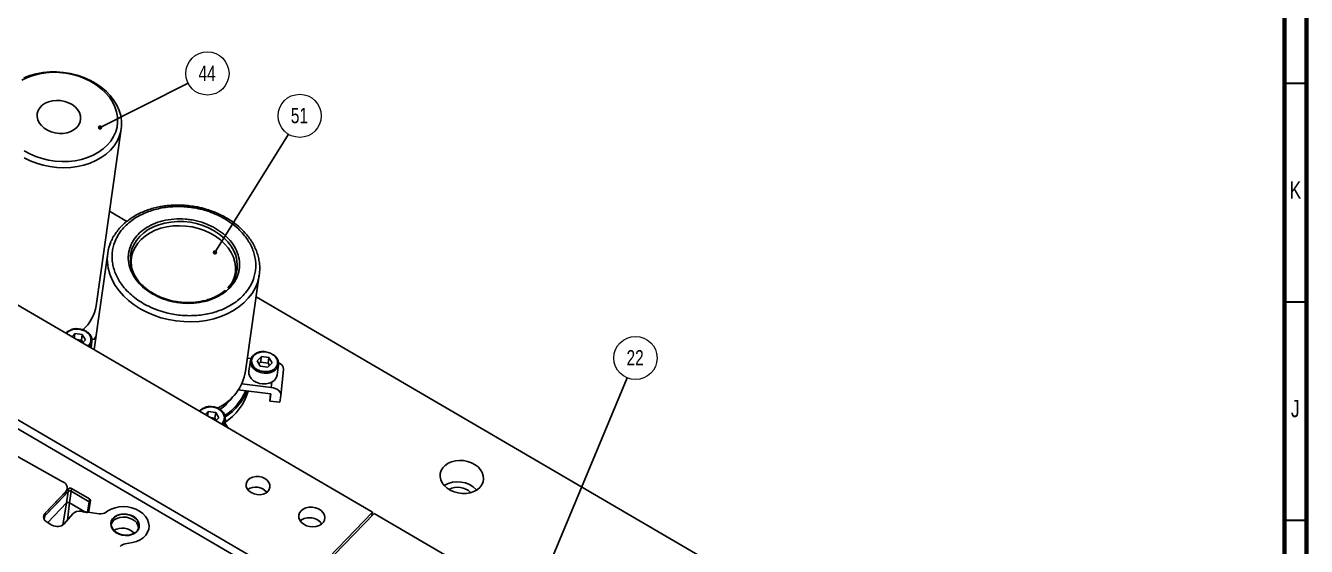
# Model space of a CAD drawing. Header units: millimetres. Extents: x 4 to 907, y 5 to 1495.
# Drawn here: x 602.1 to 895, y 394 to 513.2 of the extents above; entities that cross this region are included whole.
import ezdxf

# ---------------------------------------------------------------- set-up
doc = ezdxf.new("R2010")
doc.units = ezdxf.units.MM
doc.styles.add('SLDTEXTSTYLE0', font='TXT', dxfattribs={"width": 0.75})
doc.dimstyles.new('SLDDIMSTYLE1', dxfattribs={"dimtxt": 0.18, "dimasz": 1.016, "dimexe": 0, "dimexo": 0.0625, "dimgap": 0, "dimtad": 0, "dimtih": 1, "dimtoh": 1, "dimdec": 0, "dimrnd": 1e-09, "dimzin": 0, "dimdsep": 46, "dimtxsty": 'Standard', "dimblk1": 'DOT', "dimblk2": 'DOT', "dimsah": 1, "dimcen": 0.09, "dimadec": 0, "dimazin": 0, "dimtfac": 1.016, "dimtdec": 0, "dimtofl": 0, "dimtmove": 0, "dimatfit": 3, "dimldrblk": 'DOT', "dimfxl": 1, "dimfrac": 2, "dimtolj": 1, "dimtzin": 0, "dimarcsym": 0})

# ---------------------------------------------------------------- blocks, each defined once
blk = doc.blocks.new('SW_NOTE_21')
at = {"color": 0, "linetype": 'Continuous', "lineweight": 0}
blk.add_circle((1.9, 4.56), 4.94, dxfattribs=at)
at = {"color": 0, "linetype": 'Continuous', "lineweight": 0, "insert": (1.83, 6.37), "char_height": 3.5, "attachment_point": 2, "style": 'SLDTEXTSTYLE0'}
blk.add_mtext('22', dxfattribs=at)
blk = doc.blocks.new('_Dot')
at = {"color": 0, "linetype": 'ByBlock', "lineweight": -2}
blk.add_line((-0.5, 0), (-1, 0), dxfattribs=at)
at = {"color": 0, "linetype": 'ByBlock', "const_width": 0.5}
blk.add_lwpolyline([(-0.25, 0, 1), (0.25, 0, 1)], format="xyb", close=True, dxfattribs=at)
blk = doc.blocks.new('SW_NOTE_22')
at = {"color": 0, "linetype": 'Continuous', "lineweight": 0}
blk.add_circle((4.41, 2.22), 4.94, dxfattribs=at)
at = {"color": 0, "linetype": 'Continuous', "lineweight": 0, "insert": (4.34, 4.03), "char_height": 3.5, "attachment_point": 2, "style": 'SLDTEXTSTYLE0'}
blk.add_mtext('44', dxfattribs=at)
blk = doc.blocks.new('SW_NOTE_23')
at = {"color": 0, "linetype": 'Continuous', "lineweight": 0}
blk.add_circle((2.6, 4.2), 4.94, dxfattribs=at)
at = {"color": 0, "linetype": 'Continuous', "lineweight": 0, "insert": (2.53, 6.01), "char_height": 3.5, "attachment_point": 2, "style": 'SLDTEXTSTYLE0'}
blk.add_mtext('51', dxfattribs=at)

msp = doc.modelspace()

# ---------------------------------------------------------------- linework, layer by layer
at = {"color": 7, "linetype": 'Continuous', "lineweight": 70}
for p, q in [((895, 1495), (895, 5)), ((890, 1490), (890, 10))]:
    msp.add_line(p, q, dxfattribs=at)
at = {"color": 7, "linetype": 'Continuous', "lineweight": 35}
for p, q in [((890, 500), (895, 500)), ((890, 450), (895, 450)), ((890, 400), (895, 400))]:
    msp.add_line(p, q, dxfattribs=at)
at = {"color": 7, "linetype": 'Continuous', "lineweight": 25}
for p, q in [((618.241, 449.081), (623.983, 489.608)), ((681.405, 401.828), (542.123, 483.206)), ((625.279, 468.409), (621.308, 470.729)), ((530.023, 464.034), (665.209, 385.05)), ((620.893, 461.111), (617.768, 439.05)), ((824.579, 289.874), (537.891, 457.376)), ((652.422, 434.141), (655.547, 456.202)), ((655.491, 455.85), (655.547, 456.202)), ((768.658, 384.638), (654.831, 451.143)), ((612.647, 442.001), (613.342, 442.721)), ((613.195, 441.681), (613.342, 442.721)), ((613.342, 442.721), (615.061, 442.51)), ((614.876, 441.203), (615.061, 442.51)), ((615.061, 442.51), (615.8, 441.285)), ((614.876, 441.203), (613.784, 441.337)), ((615.201, 440.664), (614.876, 441.203)), ((615.8, 441.285), (615.105, 440.565)), ((617.069, 439.417), (617.276, 440.876)), ((618.094, 441.352), (617.267, 441.453)), ((618.145, 441.715), (617.934, 441.372)), ((652.841, 437.099), (653.634, 437.002)), ((652.885, 437.094), (652.853, 437.186)), ((653.516, 436.564), (653.168, 434.113)), ((655.038, 436.482), (656.018, 437.497)), ((655.777, 435.256), (655.038, 436.482)), ((656.018, 437.497), (655.833, 436.19)), ((656.018, 437.497), (657.737, 437.287)), ((657.142, 438.574), (657.085, 438.586)), ((657.552, 435.979), (657.737, 437.287)), ((657.737, 437.287), (658.476, 436.061)), ((655.833, 436.19), (655.452, 435.795)), ((657.496, 435.046), (655.777, 435.256)), ((657.552, 435.979), (655.833, 436.19)), ((658.476, 436.061), (657.496, 435.046)), ((657.877, 435.44), (657.552, 435.979)), ((659.604, 433.201), (659.951, 435.652)), ((660.464, 428.589), (661.103, 434.527)), ((651.546, 431.241), (658.3, 430.414)), ((658.092, 428.943), (650.749, 429.842)), ((658.135, 428.931), (657.959, 427.297)), ((657.959, 427.297), (658.181, 428.866)), ((660.46, 428.554), (660.242, 427.018)), ((643.158, 424.175), (643.853, 424.895)), ((643.705, 423.855), (643.853, 424.895)), ((643.853, 424.895), (645.572, 424.684)), ((660.242, 427.018), (657.959, 427.297)), ((645.386, 423.377), (644.294, 423.511)), ((645.572, 424.684), (645.386, 423.377)), ((645.711, 422.838), (645.386, 423.377)), ((645.572, 424.684), (646.31, 423.459)), ((646.31, 423.459), (645.615, 422.739)), ((647.58, 421.591), (647.786, 423.05)), ((647.682, 422.312), (648.409, 421.107)), ((610.164, 409.061), (590.682, 419.913)), ((611.944, 407.234), (606.565, 401.668)), ((610.783, 408.699), (610.164, 409.061)), ((611.851, 406.58), (611.944, 407.234)), ((612.544, 406.634), (612.636, 407.287)), ((616.715, 404.905), (612.636, 407.287)), ((611.851, 406.58), (606.472, 401.014)), ((606.472, 401.014), (611.204, 405.91)), ((606.565, 401.668), (611.297, 406.564)), ((611.204, 405.91), (611.297, 406.564)), ((611.481, 403.965), (611.851, 406.58)), ((612.173, 404.019), (612.544, 406.634)), ((616.622, 404.251), (612.544, 406.634)), ((616.578, 402.104), (616.927, 404.541)), ((616.622, 404.251), (616.715, 404.905)), ((606.472, 401.014), (606.565, 401.668)), ((610.946, 399.165), (612.891, 401.487)), ((614.809, 402.09), (614.95, 402.07)), ((618.919, 401.505), (614.809, 402.09)), ((615.288, 401.908), (616.03, 401.803)), ((620.946, 402.128), (620.553, 401.849)), ((665.209, 385.05), (681.405, 401.828)), ((681.815, 401.589), (666.376, 385.595)), ((681.405, 401.828), (681.295, 401.05)), ((797.337, 334.093), (681.815, 401.589)), ((607.07, 399.538), (608.139, 398.913)), ((624.841, 394.614), (626.56, 394.936))]:
    msp.add_line(p, q, dxfattribs=at)
at = {"color": 8, "linetype": 'Continuous', "lineweight": 25}
for p, q in [((658.3, 430.414), (658.431, 431.632)), ((658.181, 428.866), (658.182, 428.869)), ((616.286, 401.88), (616.622, 404.251)), ((607.155, 399.489), (611.481, 403.965)), ((610.643, 398.907), (611.481, 403.965)), ((612.173, 404.019), (611.659, 400.016)), ((612.173, 404.019), (615.689, 401.965)), ((606.363, 400.245), (606.472, 401.014))]:
    msp.add_line(p, q, dxfattribs=at)
at = {"color": 7, "linetype": 'Continuous', "lineweight": 25, "flags": 128}
for points in [[(620.78, 485.833), (621.578, 486.777), (622.222, 487.794), (622.703, 488.868), (623.015, 489.988), (623.154, 491.137), (623.117, 492.302), (622.906, 493.467), (622.522, 494.616), (621.972, 495.735), (621.262, 496.809), (620.402, 497.824), (619.402, 498.768), (618.276, 499.627), (617.039, 500.39), (615.706, 501.048), (614.295, 501.592), (612.824, 502.014), (611.313, 502.31), (609.781, 502.475), (608.249, 502.508), (606.735, 502.407), (605.261, 502.175), (603.844, 501.814), (602.504, 501.329), (601.258, 500.726)], [(601.707, 501.271), (603.083, 501.792), (604.539, 502.189), (606.056, 502.458), (607.617, 502.596), (609.202, 502.601), (610.792, 502.473), (612.368, 502.214), (613.91, 501.826), (615.401, 501.314), (616.822, 500.685), (618.155, 499.947), (619.385, 499.107), (620.496, 498.177), (621.476, 497.168), (622.311, 496.091), (622.993, 494.961), (623.512, 493.79), (623.863, 492.593), (624.041, 491.385), (624.044, 490.18), (623.872, 488.992), (623.527, 487.837), (623.013, 486.728), (622.337, 485.678), (621.506, 484.701)], [(613.816, 489.902), (614.277, 490.5), (614.574, 491.163), (614.695, 491.867), (614.636, 492.586), (614.4, 493.295), (613.994, 493.967), (613.434, 494.58), (612.74, 495.109), (611.936, 495.537), (611.053, 495.848), (610.121, 496.031), (609.174, 496.078), (608.248, 495.989), (607.374, 495.766), (606.585, 495.418), (605.91, 494.957), (605.372, 494.4), (604.991, 493.766), (604.781, 493.08), (604.75, 492.365), (604.898, 491.648), (605.221, 490.954), (605.706, 490.309), (606.336, 489.735), (607.088, 489.254), (607.935, 488.883), (608.847, 488.635), (609.791, 488.52), (610.731, 488.541), (611.636, 488.698), (612.471, 488.984), (613.206, 489.391), (613.816, 489.902)], [(621.506, 484.701), (620.532, 483.808), (619.425, 483.01), (618.199, 482.317), (616.869, 481.738), (615.451, 481.278), (613.962, 480.944), (612.421, 480.74), (610.846, 480.669), (609.256, 480.73), (607.67, 480.924), (606.108, 481.249), (604.589, 481.699), (603.131, 482.27), (601.752, 482.955)], [(601.768, 484.57), (603.055, 483.859), (604.429, 483.257), (605.872, 482.773), (607.365, 482.413), (608.889, 482.182), (610.424, 482.083), (611.95, 482.117), (613.446, 482.284), (614.894, 482.581), (616.274, 483.005), (617.569, 483.55), (618.762, 484.209), (619.837, 484.973), (620.78, 485.833)], [(626.396, 457.567), (626.299, 458.116), (626.237, 459.232), (626.355, 460.335), (626.653, 461.408), (627.126, 462.433), (627.766, 463.397), (628.563, 464.284), (629.507, 465.08), (630.582, 465.774), (631.771, 466.355), (633.058, 466.815), (634.423, 467.146), (635.844, 467.343), (637.301, 467.404), (638.771, 467.327), (640.232, 467.114), (641.661, 466.768), (643.038, 466.293), (644.341, 465.698), (645.551, 464.992), (646.649, 464.184), (647.618, 463.288), (648.444, 462.316), (649.115, 461.284), (649.619, 460.207), (649.95, 459.102), (650.103, 457.985), (650.075, 456.873), (649.866, 455.784), (649.48, 454.732), (649.277, 454.326)], [(618.199, 442.095), (618.083, 441.928), (617.742, 441.395)], [(654.66, 434.352), (654.598, 434.396), (654.095, 434.85), (653.734, 435.371), (653.535, 435.932), (653.508, 436.503), (653.655, 437.052), (653.968, 437.55), (654.431, 437.971), (655.017, 438.291), (655.204, 438.362)], [(658.717, 437.924), (659.137, 437.603), (659.572, 437.112), (659.854, 436.567), (659.968, 435.998), (659.907, 435.434), (659.675, 434.907), (659.285, 434.444), (658.757, 434.071), (658.12, 433.808), (657.972, 433.767)], [(659.604, 433.201), (659.56, 432.983), (659.328, 432.455), (658.938, 431.993), (658.41, 431.62), (657.773, 431.357), (657.061, 431.218), (656.313, 431.21), (655.569, 431.334), (654.869, 431.584), (654.251, 431.945), (653.748, 432.399), (653.387, 432.92), (653.188, 433.481), (653.161, 434.051), (653.168, 434.113)], [(658.181, 428.866), (658.181, 428.879), (658.177, 428.892), (658.17, 428.904), (658.159, 428.916), (658.145, 428.926), (658.129, 428.934), (658.111, 428.94), (658.092, 428.943)], [(658.3, 430.414), (658.76, 430.327), (659.194, 430.183), (659.586, 429.988), (659.919, 429.748), (660.182, 429.474), (660.363, 429.176), (660.457, 428.865), (660.46, 428.554)], [(705.959, 407.519), (706.42, 408.117), (706.717, 408.78), (706.838, 409.484), (706.779, 410.203), (706.543, 410.912), (706.137, 411.584), (705.577, 412.197), (704.883, 412.726), (704.079, 413.154), (703.196, 413.465), (702.264, 413.648), (701.318, 413.695), (700.391, 413.606), (699.517, 413.383), (698.729, 413.035), (698.053, 412.574), (697.515, 412.017), (697.134, 411.384), (696.925, 410.697), (696.893, 409.983), (697.041, 409.265), (697.364, 408.571), (697.849, 407.926), (698.479, 407.353), (699.231, 406.872), (700.079, 406.5), (700.99, 406.253), (701.934, 406.137), (702.875, 406.158), (703.779, 406.315), (704.614, 406.602), (705.349, 407.008), (705.959, 407.519)], [(653.011, 409.25), (653.491, 409.623), (654.091, 409.88), (654.771, 410.004), (655.485, 409.988), (656.184, 409.832), (656.82, 409.546), (657.351, 409.15), (657.738, 408.672), (657.958, 408.143), (657.994, 407.6), (657.843, 407.079), (657.517, 406.617), (657.038, 406.245), (656.438, 405.988), (655.757, 405.863), (655.043, 405.88), (654.345, 406.036), (653.708, 406.322), (653.178, 406.718), (652.79, 407.196), (652.571, 407.725), (652.535, 408.268), (652.685, 408.788), (653.011, 409.25)], [(626.56, 394.936), (627.469, 395.178), (628.292, 395.544), (629.003, 396.022), (629.578, 396.597), (630, 397.249), (630.253, 397.959), (630.329, 398.702), (630.227, 399.454), (629.95, 400.19), (629.506, 400.887), (628.91, 401.522), (628.181, 402.074), (627.344, 402.525), (626.426, 402.861), (625.456, 403.069), (624.467, 403.145), (623.49, 403.084), (622.558, 402.889), (621.7, 402.567), (620.946, 402.128)], [(627.537, 397.415), (627.892, 397.9), (628.083, 398.443), (628.1, 399.015), (627.942, 399.586), (627.618, 400.124), (627.144, 400.601), (626.547, 400.99), (625.859, 401.271), (625.117, 401.429), (624.36, 401.455), (623.63, 401.347), (622.966, 401.112), (622.403, 400.762), (621.973, 400.317), (621.698, 399.799), (621.593, 399.237), (621.664, 398.662), (621.907, 398.104), (622.309, 397.593), (622.847, 397.157), (623.494, 396.82), (624.215, 396.599), (624.969, 396.507), (625.718, 396.548), (626.42, 396.72), (627.037, 397.014), (627.537, 397.415)], [(626.665, 400.857), (625.986, 401.17), (625.24, 401.355), (624.472, 401.402), (623.726, 401.309), (623.045, 401.081), (622.47, 400.73), (622.033, 400.278), (621.76, 399.751), (621.667, 399.179), (621.759, 398.596), (622.031, 398.035), (622.467, 397.529), (623.041, 397.108), (623.721, 396.795), (624.467, 396.61), (625.235, 396.563), (625.981, 396.656), (626.661, 396.884), (627.237, 397.235), (627.674, 397.687), (627.946, 398.214), (628.04, 398.786), (627.948, 399.369), (627.676, 399.93), (627.24, 400.436), (626.665, 400.857)], [(665.096, 402.19), (665.595, 402.582), (666.218, 402.859), (666.924, 403.004), (667.67, 403.008), (668.409, 402.87), (669.094, 402.599), (669.682, 402.212), (670.136, 401.733), (670.429, 401.193), (670.54, 400.625), (670.464, 400.066), (670.205, 399.549), (669.78, 399.108), (669.214, 398.771), (668.545, 398.558), (667.813, 398.483), (667.065, 398.551), (666.347, 398.757), (665.706, 399.089), (665.18, 399.525), (664.804, 400.038), (664.6, 400.597), (664.582, 401.165), (664.751, 401.707), (665.096, 402.19)], [(606.472, 401.014), (606.283, 400.767), (606.225, 400.657)], [(606.472, 401.014), (606.283, 400.767), (606.225, 400.657)], [(606.225, 400.657), (606.283, 400.767), (606.472, 401.014)], [(626.573, 400.204), (625.893, 400.516), (625.147, 400.701), (624.379, 400.749), (623.633, 400.655), (622.953, 400.427), (622.378, 400.076), (621.941, 399.624), (621.669, 399.1)]]:
    msp.add_lwpolyline(points, dxfattribs=at)
at = {"color": 8, "linetype": 'Continuous', "lineweight": 25, "flags": 128}
for points in [[(626.267, 461.587), (626.394, 462.015), (626.834, 463.057), (627.441, 464.041), (628.206, 464.953), (629.118, 465.779), (630.164, 466.506), (631.328, 467.126), (632.593, 467.628), (633.941, 468.005), (635.352, 468.251), (636.806, 468.364), (638.282, 468.341), (639.757, 468.183), (641.211, 467.893), (642.622, 467.473), (643.97, 466.931), (645.235, 466.274), (646.398, 465.512), (647.443, 464.656), (648.354, 463.719), (649.119, 462.714), (649.725, 461.655), (650.165, 460.559), (650.431, 459.442), (650.519, 458.318), (650.519, 458.254)], [(620.878, 458.43), (621.006, 457.661), (621.368, 456.33), (621.902, 455.023), (622.604, 453.753), (623.467, 452.534), (624.48, 451.377), (625.635, 450.295), (626.919, 449.299), (628.318, 448.399)], [(628.318, 448.399), (629.82, 447.604), (631.407, 446.923), (633.065, 446.362), (634.775, 445.927), (636.521, 445.623), (638.284, 445.452), (640.046, 445.417), (641.79, 445.518), (643.497, 445.754), (645.15, 446.122), (646.732, 446.618), (648.227, 447.239), (649.619, 447.976), (650.893, 448.823), (652.038, 449.771), (653.041, 450.81), (653.892, 451.929), (654.583, 453.118), (655.105, 454.364), (655.454, 455.653), (655.491, 455.85)]]:
    msp.add_lwpolyline(points, dxfattribs=at)
at = {"color": 7, "linetype": 'Continuous', "lineweight": 25}
for centre, radius, start, end in [((630.777, 459.711), 9.981, 156.5469, 187.377), ((634.171, 459.84), 8.095, 167.5364, 228.02792), ((643.119, 458.419), 7.402, 314.97598, 358.72314), ((609.293, 450.499), 9.06, 310.52641, 350.99098), ((613.429, 440.866), 2.865, 108.33378, 137.91445), ((615.136, 441.213), 2.136, 314.07215, 64.9251), ((640.817, 436.225), 11.791, 296.14809, 349.81991), ((659.424, 434.474), 1.679, 1.80649, 71.27586), ((639.683, 435.212), 12.015, 304.89522, 324.88398), ((641.051, 432.852), 12.366, 302.18192, 344.60817), ((640.804, 434.677), 12.693, 302.77074, 336.58972), ((641.68, 434.006), 11.912, 315.51753, 338.28129), ((643.939, 423.04), 2.865, 108.33378, 137.91445), ((645.646, 423.387), 2.136, 314.07215, 64.9251), ((639.512, 436.049), 14.89, 303.68738, 315.75368), ((610.281, 407.449), 1.347, 318.93624, 68.14421), ((612.327, 406.787), 0.589, 58.27943, 130.56903), ((654.748, 404.29), 3.288, 39.90756, 123.96504), ((700.851, 402.779), 6.041, 43.45018, 120.42242), ((700.948, 403.459), 4.116, 44.47759, 119.39501), ((612.234, 406.133), 0.589, 58.27943, 130.56903), ((616.454, 403.908), 0.382, 0.12431, 63.97186), ((616.551, 404.565), 0.377, 356.3031, 64.21482), ((607.578, 400.784), 1.345, 138.87578, 247.82701), ((611.864, 403.518), 0.589, 58.27943, 130.56903), ((614.41, 400.008), 2.12, 79.16528, 135.75915), ((615.361, 402.495), 0.591, 225.91996, 262.84484), ((616.147, 402.239), 0.452, 254.97293, 342.61865), ((619.297, 403.767), 2.293, 260.52317, 303.21398), ((609.376, 400.895), 2.336, 238.04287, 312.23161), ((625.434, 397.95), 2.525, 5.93242, 63.18794), ((667.034, 397.083), 3.519, 36.50451, 127.3681), ((667.034, 397.082), 3.519, 36.51281, 127.3598), ((625.127, 392.793), 1.843, 98.91523, 138.02708)]:
    msp.add_arc(centre, radius, start, end, dxfattribs=at)
at = {"color": 8, "linetype": 'Continuous', "lineweight": 25}
for centre, radius, start, end in [((656.975, 437.793), 4.147, 236.06118, 283.90056), ((624.175, 394.193), 4.009, 45.56903, 118.30358)]:
    msp.add_arc(centre, radius, start, end, dxfattribs=at)
at = {"color": 7, "linetype": 'Continuous', "lineweight": 25}
for points, knots in [([(640.099, 471.917), (639.536, 471.986), (638.743, 472.082), (637.568, 472.139), (636.565, 472.151), (635.377, 472.103), (634.144, 471.984), (632.875, 471.785), (631.598, 471.501), (630.332, 471.13), (629.094, 470.67), (627.899, 470.121), (626.76, 469.485), (625.689, 468.765), (624.697, 467.963), (623.796, 467.082), (622.99, 466.127), (622.305, 465.098), (621.861, 464.314), (621.689, 463.863), (621.662, 463.792)], [0, 0, 0, 0, 0.0717214, 0.1008533, 0.1491434, 0.199207, 0.2528232, 0.3086747, 0.3662373, 0.425101, 0.4849845, 0.5456925, 0.6070927, 0.6691002, 0.7316685, 0.7947852, 0.8584707, 0.9227793, 0.9878024, 1, 1, 1, 1]), ([(647.649, 468.982), (647.086, 469.289), (645.943, 469.913), (644.046, 470.658), (642.176, 471.201), (640.388, 471.552), (638.719, 471.75), (637.034, 471.82), (635.35, 471.756), (633.698, 471.561), (632.107, 471.237), (630.591, 470.792), (629.032, 470.181), (627.481, 469.375), (626.013, 468.361), (624.761, 467.228), (623.712, 465.977), (622.869, 464.598), (622.307, 463.214), (621.987, 461.879), (621.861, 460.622), (621.904, 459.343), (622.124, 458.054), (622.514, 456.779), (623.07, 455.54), (623.78, 454.348), (624.712, 453.109), (625.903, 451.864), (627.352, 450.654), (628.441, 449.974), (628.977, 449.639)], [0, 0, 0, 0, 0.0388137, 0.0788312, 0.1199757, 0.152137, 0.1843034, 0.2171491, 0.25, 0.2828457, 0.3156965, 0.3478579, 0.3800243, 0.4211643, 0.4611828, 0.5, 0.5388126, 0.5788312, 0.6199757, 0.652137, 0.6843034, 0.7171491, 0.75, 0.7828457, 0.8156965, 0.8478579, 0.8800243, 0.9211643, 0.961184, 1, 1, 1, 1]), ([(655.479, 455.836), (655.536, 456.196), (655.66, 456.982), (655.659, 458.225), (655.512, 459.507), (655.214, 460.753), (654.789, 461.943), (654.23, 463.105), (653.543, 464.229), (652.735, 465.306), (651.814, 466.326), (650.788, 467.282), (649.669, 468.165), (648.469, 468.968), (647.205, 469.683), (645.903, 470.303), (644.6, 470.819), (643.424, 471.201), (642.362, 471.486), (641.297, 471.728), (640.532, 471.849), (640.099, 471.917)], [0, 0, 0, 0, 0.0502667, 0.1096942, 0.1704872, 0.2262394, 0.2820928, 0.3380294, 0.3940165, 0.4500088, 0.505952, 0.5617821, 0.6174173, 0.6727371, 0.7275327, 0.7813738, 0.8331834, 0.8817732, 0.9163068, 0.9526237, 1, 1, 1, 1]), ([(645.542, 466.799), (644.881, 467.148), (643.517, 467.867), (641.572, 468.463), (639.92, 468.79), (638.192, 468.994), (636.006, 468.999), (633.491, 468.596), (631.223, 467.822), (629.315, 466.754), (627.787, 465.461), (626.616, 463.958), (625.967, 462.534), (625.671, 461.299), (625.54, 459.998), (625.71, 458.333), (626.444, 456.381), (627.653, 454.594), (629.202, 453.037), (630.469, 452.219), (631.084, 451.821)], [0, 0, 0, 0, 0.0582484, 0.1199858, 0.1521825, 0.1843725, 0.2500413, 0.31571, 0.3800142, 0.4417516, 0.5, 0.5582484, 0.6199858, 0.6521825, 0.6843725, 0.7500413, 0.81571, 0.8800142, 0.9417516, 1, 1, 1, 1]), ([(651.832, 451.412), (652.192, 451.816), (652.923, 452.638), (653.754, 454.024), (654.319, 455.406), (654.639, 456.742), (654.765, 457.998), (654.722, 459.278), (654.502, 460.566), (654.112, 461.842), (653.556, 463.081), (652.846, 464.273), (651.914, 465.511), (650.723, 466.757), (649.274, 467.967), (648.185, 468.647), (647.649, 468.982)], [0, 0, 0, 0, 0.0776275, 0.1576623, 0.2399513, 0.304274, 0.3686069, 0.4342982, 0.5, 0.5656913, 0.6313931, 0.6957158, 0.7600486, 0.8423287, 0.922368, 1, 1, 1, 1]), ([(648.781, 453.194), (649.188, 453.671), (650.027, 454.652), (650.657, 456.088), (650.955, 457.321), (651.086, 458.622), (650.916, 460.288), (650.182, 462.24), (648.973, 464.027), (647.424, 465.584), (646.157, 466.402), (645.542, 466.799)], [0, 0, 0, 0, 0.1164968, 0.2399717, 0.304365, 0.3687451, 0.5000826, 0.6314201, 0.7600283, 0.8835032, 1, 1, 1, 1]), ([(636.991, 449.977), (636.523, 450.055), (635.865, 450.164), (634.914, 450.404), (634.116, 450.642), (633.193, 450.982), (632.261, 451.394), (631.335, 451.885), (630.436, 452.449), (629.595, 453.086), (629.023, 453.57), (628.763, 453.852), (628.733, 453.884)], [0, 0, 0, 0, 0.1463465, 0.2056508, 0.3038888, 0.4055938, 0.5143699, 0.6275258, 0.7440115, 0.8630369, 0.9841119, 1, 1, 1, 1]), ([(628.977, 449.639), (629.54, 449.332), (630.683, 448.708), (632.58, 447.962), (634.45, 447.42), (636.238, 447.069), (637.907, 446.871), (639.592, 446.801), (641.276, 446.865), (642.928, 447.06), (644.519, 447.384), (646.035, 447.829), (647.594, 448.44), (649.142, 449.247), (650.622, 450.255), (651.433, 451.03), (651.832, 451.412)], [0, 0, 0, 0, 0.0776275, 0.1576623, 0.2399513, 0.304274, 0.3686069, 0.4342982, 0.5, 0.5656913, 0.6313931, 0.6957158, 0.7600486, 0.8423287, 0.922368, 1, 1, 1, 1]), ([(631.084, 451.821), (631.745, 451.473), (633.109, 450.754), (635.054, 450.158), (636.706, 449.831), (638.434, 449.626), (640.619, 449.622), (643.137, 450.024), (645.398, 450.802), (647.328, 451.857), (648.306, 452.757), (648.781, 453.194)], [0, 0, 0, 0, 0.1164968, 0.2399717, 0.304365, 0.3687451, 0.5000826, 0.6314201, 0.7600283, 0.8835032, 1, 1, 1, 1]), ([(647.746, 452.624), (647.466, 452.399), (646.907, 451.952), (645.947, 451.377), (644.916, 450.882), (643.819, 450.479), (642.68, 450.17), (641.531, 449.959), (640.435, 449.844), (639.468, 449.807), (638.576, 449.823), (637.771, 449.877), (637.23, 449.946), (636.991, 449.977)], [0, 0, 0, 0, 0.10633421, 0.21207436, 0.31717438, 0.42144824, 0.52443576, 0.62501435, 0.71996894, 0.80146992, 0.8658389, 0.94073233, 1, 1, 1, 1]), ([(614.212, 443.821), (614.037, 443.837), (613.764, 443.862), (613.335, 443.828), (612.956, 443.771), (612.693, 443.685), (612.575, 443.646)], [0, 0, 0, 0, 0.3085597, 0.4821741, 0.7680082, 1, 1, 1, 1]), ([(614.322, 443.736), (614.694, 443.66), (615.265, 443.544), (615.928, 443.179), (616.374, 442.832), (616.719, 442.426), (617.035, 441.859), (617.049, 441.417), (617.059, 441.131)], [0, 0, 0, 0, 0.2394568, 0.3683607, 0.5, 0.6316393, 0.7605432, 1, 1, 1, 1]), ([(614.99, 443.684), (614.98, 443.688), (614.795, 443.751), (614.597, 443.782), (614.409, 443.81)], [0, 0, 0, 0, 0.05206104, 1, 1, 1, 1]), ([(616.012, 443.215), (615.919, 443.276), (615.719, 443.407), (615.372, 443.563), (615.117, 443.644), (614.99, 443.684)], [0, 0, 0, 0, 0.3031058, 0.6525186, 1, 1, 1, 1]), ([(653.779, 436.636), (653.849, 436.913), (653.957, 437.339), (654.385, 437.815), (654.808, 438.127), (655.316, 438.358), (656.039, 438.553), (656.62, 438.528), (656.998, 438.512)], [0, 0, 0, 0, 0.2394568, 0.3683607, 0.5, 0.6316393, 0.7605432, 1, 1, 1, 1]), ([(656.516, 434.03), (656.144, 434.106), (655.573, 434.223), (654.91, 434.587), (654.464, 434.935), (654.118, 435.341), (653.803, 435.908), (653.789, 436.349), (653.779, 436.636)], [0, 0, 0, 0, 0.2394568, 0.3683607, 0.5, 0.6316393, 0.7605432, 1, 1, 1, 1]), ([(656.316, 438.623), (656.235, 438.618), (655.994, 438.605), (655.631, 438.547), (655.368, 438.461), (655.251, 438.423)], [0, 0, 0, 0, 0.2182585, 0.6497711, 1, 1, 1, 1]), ([(657.085, 438.586), (656.843, 438.613), (656.585, 438.642), (656.332, 438.624), (656.316, 438.623)], [0, 0, 0, 0, 0.9360694, 1, 1, 1, 1]), ([(656.998, 438.512), (657.369, 438.436), (657.94, 438.32), (658.604, 437.956), (659.049, 437.608), (659.397, 437.202), (659.7, 436.636), (659.806, 435.898), (659.547, 435.205), (659.131, 434.727), (658.705, 434.416), (658.198, 434.185), (657.474, 433.99), (656.893, 434.015), (656.516, 434.03)], [0, 0, 0, 0, 0.1197284, 0.1841803, 0.25, 0.3158197, 0.3802716, 0.5, 0.6197284, 0.6841803, 0.75, 0.8158197, 0.8802716, 1, 1, 1, 1]), ([(644.919, 425.984), (644.678, 426.007), (644.339, 426.039), (643.845, 426.003), (643.466, 425.945), (643.203, 425.859), (643.085, 425.82)], [0, 0, 0, 0, 0.3807856, 0.5362647, 0.7922414, 1, 1, 1, 1]), ([(643.312, 425.792), (643.668, 425.865), (644.217, 425.977), (645.005, 425.9), (645.602, 425.755), (646.156, 425.518), (646.79, 425.125), (647.093, 424.73), (647.29, 424.474)], [0, 0, 0, 0, 0.2394568, 0.3683607, 0.5, 0.6316393, 0.7605432, 1, 1, 1, 1]), ([(646.522, 425.389), (646.429, 425.45), (646.229, 425.581), (645.872, 425.738), (645.434, 425.892), (645.105, 425.951), (644.919, 425.984)], [0, 0, 0, 0, 0.2003743, 0.4313607, 0.6787154, 1, 1, 1, 1])]:
    msp.add_open_spline(points, degree=3, knots=knots, dxfattribs=at)
at = {"color": 8, "linetype": 'Continuous', "lineweight": 25}
for points, knots in [([(611.442, 442.705), (611.529, 442.816), (611.719, 443.055), (612.134, 443.35), (612.64, 443.582), (613.364, 443.776), (613.945, 443.752), (614.322, 443.736)], [0, 0, 0, 0, 0.15136831, 0.32823081, 0.50509332, 0.67828054, 1, 1, 1, 1]), ([(617.059, 441.131), (616.986, 440.856), (616.874, 440.433), (616.54, 440.028), (616.351, 439.897), (616.305, 439.864)], [0, 0, 0, 0, 0.5831364, 0.8970489, 1, 1, 1, 1]), ([(641.958, 424.876), (641.985, 424.919), (642.095, 425.097), (642.502, 425.459), (642.993, 425.661), (643.312, 425.792)], [0, 0, 0, 0, 0.1029511, 0.4168636, 1, 1, 1, 1]), ([(647.29, 424.474), (647.415, 424.196), (647.607, 423.769), (647.57, 423.174), (647.424, 422.732), (647.176, 422.339), (646.933, 422.131), (646.821, 422.034)], [0, 0, 0, 0, 0.3217195, 0.4949067, 0.6717692, 0.8486317, 1, 1, 1, 1])]:
    msp.add_open_spline(points, degree=3, knots=knots, dxfattribs=at)

# ---------------------------------------------------------------- block references
at = {"color": 7, "linetype": 'Continuous', "lineweight": 0}
for name, p in [('SW_NOTE_22', (639.273, 500.03)), ('SW_NOTE_23', (662.189, 488.356)), ('SW_NOTE_21', (739.664, 432.575))]:
    msp.add_blockref(name, p, dxfattribs=at)

# ---------------------------------------------------------------- texts
at = {"color": 7, "linetype": 'Continuous', "lineweight": 0, "char_height": 3.969, "attachment_point": 2, "style": 'SLDTEXTSTYLE0'}
for s, insert in [('K', (892.489, 477.56)), ('J', (892.465, 427.56))]:
    msp.add_mtext(s, dxfattribs=dict(at, insert=insert))

# ---------------------------------------------------------------- leaders
at = {"color": 7, "linetype": 'Continuous', "lineweight": 0}
for points in [[(619.128, 489.88), (639.273, 500.03)], [(645.416, 461.306), (662.189, 488.356)], [(715.052, 373.558), (739.664, 432.575)]]:
    msp.add_leader(points, dimstyle='SLDDIMSTYLE1', dxfattribs=at)

doc.saveas('drawing.dxf')
